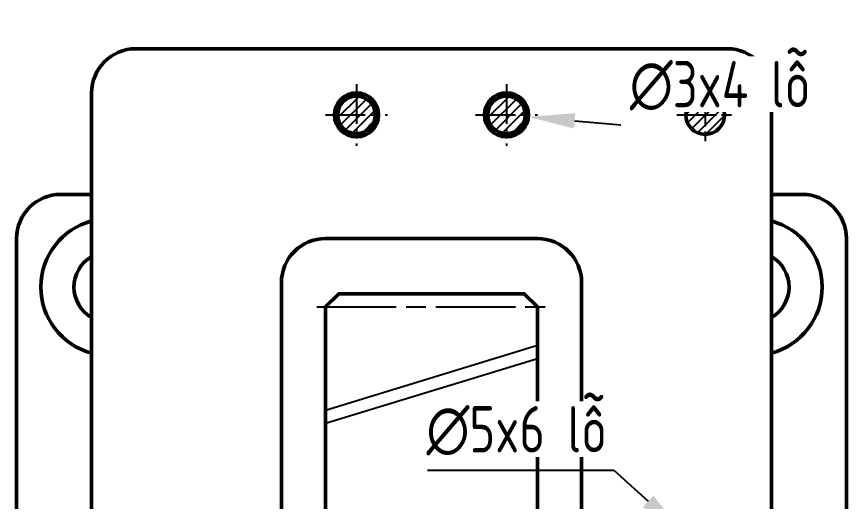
# Model space of a CAD drawing. Header units: millimetres. Extents: x -2161 to -582, y -4625 to -3434.
# Drawn here: x -1862.2 to -1799.5, y -4496.9 to -4460.3 of the extents above; entities that cross this region are included whole.
import ezdxf

# ---------------------------------------------------------------- set-up
doc = ezdxf.new("R2010")
doc.units = ezdxf.units.MM
doc.header["$LTSCALE"] = 0.5
doc.linetypes.add('AM_ISO08W050', pattern=[18, 12, -1.5, 3, -1.5])
doc.linetypes.add('AM_ISO08W050x2', pattern=[9, 6, -0.75, 1.5, -0.75])
for name, color, linetype, lineweight in [('AM_0', 7, 'Continuous', 50), ('AM_4', 3, 'Continuous', 25), ('AM_5', 3, 'Continuous', 25), ('AM_7', 4, 'AM_ISO08W050', 25)]:
    doc.layers.add(name, color=color, linetype=linetype, lineweight=lineweight)
doc.styles.add('TCVN', font='tcvn+7284-2003i.ttf', dxfattribs={"width": 0.8, "height": 3.5})
doc.dimstyles.new('MyTemplate$3', dxfattribs={"dimtxt": 3.5, "dimasz": 3.5, "dimexe": 1.5, "dimexo": 0, "dimtad": 1, "dimtoh": 1, "dimdec": 0, "dimzin": 0, "dimtxsty": 'TCVN', "dimcen": 0, "dimclrd": 3, "dimclre": 3, "dimclrt": 1, "dimadec": 0, "dimazin": 0, "dimtfac": 1, "dimtdec": 0, "dimtofl": 0, "dimtmove": 0, "dimatfit": 3, "dimfxl": 1, "dimtfill": 1, "dimtolj": 1, "dimtzin": 0, "dimarcsym": 0})

# ---------------------------------------------------------------- blocks, each defined once
blk = doc.blocks.new('*D25')
at = {"layer": 'AM_5', "color": 3, "lineweight": -2, "transparency": 16777216}
blk.add_line((-1820.047, -4468.134), (-1816.56, -4468.44), dxfattribs=at)
at = {"layer": 'AM_5', "color": 3, "transparency": 16777216}
blk.add_solid([(-1819.996, -4467.553), (-1820.098, -4468.715), (-1823.533, -4467.827)], dxfattribs=at)
at = {"layer": 'Defpoints', "color": 0, "transparency": 16777216}
for p in [(-1826.854, -4467.535), (-1823.533, -4467.827)]:
    blk.add_point(p, dxfattribs=at)
at = {"layer": 'AM_5', "color": 1, "transparency": 16777216, "insert": (-1809.07, -4465.476), "char_height": 3.5, "attachment_point": 5, "style": 'TCVN', "bg_fill": 3, "box_fill_scale": 1.1, "bg_fill_color": 256, "bg_fill_true_color": 13158600, "bg_fill_transparency": 0}
blk.add_mtext('\\A1;∅3x4 lỗ', dxfattribs=at)
blk = doc.blocks.new('*D26')
at = {"layer": 'AM_5', "color": 3, "lineweight": -2, "transparency": 16777216}
for p, q in [((-1831.154, -4494.499), (-1817.086, -4494.499)), ((-1817.086, -4494.499), (-1814.502, -4496.859))]:
    blk.add_line(p, q, dxfattribs=at)
at = {"layer": 'AM_5', "color": 3, "transparency": 16777216}
blk.add_solid([(-1814.108, -4496.428), (-1814.895, -4497.29), (-1811.917, -4499.219)], dxfattribs=at)
at = {"layer": 'Defpoints', "color": 0, "transparency": 16777216}
for p in [(-1811.917, -4499.219), (-1808.471, -4502.366)]:
    blk.add_point(p, dxfattribs=at)
at = {"layer": 'AM_5', "color": 1, "transparency": 16777216, "insert": (-1824.432, -4491.534), "char_height": 3.5, "attachment_point": 5, "style": 'TCVN', "bg_fill": 3, "box_fill_scale": 1.1, "bg_fill_color": 256, "bg_fill_true_color": 13158600, "bg_fill_transparency": 0}
blk.add_mtext('\\A1;∅5x6 lỗ', dxfattribs=at)

msp = doc.modelspace()

# ---------------------------------------------------------------- hatches: boundary and pattern name
at = {"layer": 'AM_5'}
h = msp.add_hatch(color=256, dxfattribs=at)
edge = h.paths.add_edge_path(flags=0)
edge.add_arc((-1829.196, -4492.294), 0.208, -90, 270)
at = {"layer": 'AM_7'}
h = msp.add_hatch(dxfattribs=at)
h.set_pattern_fill('ANSI31', color=256, scale=0.166667)
h.set_pattern_definition([(45, (-829.42365, -5787.37624), (-0.37417734, 0.37417734), [])])
h.paths.add_polyline_path([(-1808.727, -4467.681), (-1810.194, -4467.681), (-1810.194, -4469.148, 0.414214)])
h.paths.add_polyline_path([(-1810.194, -4469.148), (-1810.194, -4467.681), (-1811.66, -4467.681, 0.414214)])
h.paths.add_polyline_path([(-1810.194, -4467.681), (-1810.194, -4466.215, 0.414214), (-1811.66, -4467.681)])
h.paths.add_polyline_path([(-1808.727, -4467.681, 0.414214), (-1810.194, -4466.215), (-1810.194, -4467.681)])
h.paths.add_polyline_path([(-1850.06, -4610.376), (-1851.527, -4610.376), (-1851.527, -4611.842, 0.414214)])
h.paths.add_polyline_path([(-1851.527, -4611.842), (-1851.527, -4610.376), (-1852.994, -4610.376, 0.414214)])
h.paths.add_polyline_path([(-1851.527, -4610.376), (-1851.527, -4608.909, 0.414214), (-1852.994, -4610.376)])
h.paths.add_polyline_path([(-1850.06, -4610.376, 0.414214), (-1851.527, -4608.909), (-1851.527, -4610.376)])
h = msp.add_hatch(dxfattribs=at)
h.set_pattern_fill('ANSI31', color=256, scale=0.166667)
h.set_pattern_definition([(45, (-840.757, -5644.6818), (-0.37417734, 0.37417734), [])])
h.paths.add_polyline_path([(-1835.11, -4467.681), (-1836.527, -4467.681), (-1836.527, -4469.098, 0.414214)])
h.paths.add_polyline_path([(-1835.11, -4467.681, 0.414214), (-1836.527, -4466.265), (-1836.527, -4467.681)])
h.paths.add_polyline_path([(-1836.527, -4467.681), (-1836.527, -4466.265, 0.414214), (-1837.944, -4467.681)])
h.paths.add_polyline_path([(-1836.894, -4469.05, 0.065543), (-1836.527, -4469.098), (-1836.527, -4467.681), (-1837.944, -4467.681, 0.339454)])

# ---------------------------------------------------------------- linework, layer by layer
at = {"layer": 'AM_0'}
for p, q in [((-1808.527, -4462.681), (-1853.194, -4462.681)), ((-1856.527, -4499.126), (-1856.527, -4466.015)), ((-1805.194, -4466.015), (-1805.194, -4499.126)), ((-1858.86, -4473.681), (-1856.527, -4473.681)), ((-1802.86, -4473.681), (-1805.194, -4473.681)), ((-1862.194, -4500.792), (-1862.194, -4477.015)), ((-1838.86, -4477.015), (-1822.86, -4477.015)), ((-1799.527, -4477.015), (-1799.527, -4500.792)), ((-1842.194, -4481.181), (-1842.194, -4480.348)), ((-1819.527, -4480.348), (-1819.527, -4508.292)), ((-1842.194, -4508.292), (-1842.194, -4481.181)), ((-1842.194, -4495.263), (-1842.194, -4491.263))]:
    msp.add_line(p, q, dxfattribs=at)
msp.add_lwpolyline([(-1822.86, -4510.679), (-1822.86, -4482.181), (-1823.86, -4481.181), (-1837.86, -4481.181), (-1838.86, -4482.181), (-1838.86, -4510.679)], dxfattribs=at)
for centre, radius in [((-1836.527, -4467.681), 1.667), ((-1825.194, -4467.681), 1.667), ((-1810.194, -4467.681), 1.467), ((-1836.527, -4467.681), 1.417)]:
    msp.add_circle(centre, radius, dxfattribs=at)
for centre, radius, start, end in [((-1853.194, -4466.015), 3.333, 90, 180), ((-1808.527, -4466.015), 3.333, 0, 90), ((-1858.86, -4477.015), 3.333, 90, 180), ((-1802.86, -4477.015), 3.333, 0, 90), ((-1838.86, -4480.348), 3.333, 90, 180), ((-1822.86, -4480.348), 3.333, 0, 90), ((-1855.194, -4480.681), 2.667, 120, 240), ((-1806.527, -4480.681), 2.667, 300, 60)]:
    msp.add_arc(centre, radius, start, end, dxfattribs=at)
at = {"layer": 'AM_0', "lineweight": 50}
for centre, start, end in [((-1855.194, -4480.681), 104.95525, 255.04475), ((-1806.527, -4480.681), 284.95525, 75.04475)]:
    msp.add_arc(centre, 5.167, start, end, dxfattribs=at)
at = {"layer": 'AM_4'}
for p, q in [((-1822.86, -4485.098), (-1838.86, -4489.99)), ((-1822.86, -4486.098), (-1838.86, -4490.99))]:
    msp.add_line(p, q, dxfattribs=at)
at = {"layer": 'AM_5'}
msp.add_line((-1828.992, -4492.25), (-1828.055, -4492.049), dxfattribs=at)
at = {"layer": 'AM_7', "linetype": 'AM_ISO08W050x2'}
for p, q in [((-1836.527, -4465.348), (-1836.527, -4470.015)), ((-1825.194, -4465.348), (-1825.194, -4470.015)), ((-1810.194, -4465.548), (-1810.194, -4469.815)), ((-1838.86, -4467.681), (-1834.194, -4467.681)), ((-1827.527, -4467.681), (-1822.86, -4467.681)), ((-1812.327, -4467.681), (-1808.06, -4467.681))]:
    msp.add_line(p, q, dxfattribs=at)
at = {"layer": 'AM_7'}
msp.add_line((-1839.527, -4482.181), (-1822.194, -4482.181), dxfattribs=at)

# ---------------------------------------------------------------- next in the draw order: dimensions: what is measured, and where the dimension line sits
at = {"layer": 'AM_5'}
for p1, p2, override, picture, middle in [((-1826.854, -4467.535), (-1823.533, -4467.827), {"dimpost": 'x4 lỗ', "dimatfit": 2}, '*D25', (-1809.07, -4465.476)), ((-1808.471, -4502.366), (-1811.917, -4499.219), {"dimpost": 'x6 lỗ'}, '*D26', (-1824.432, -4491.534))]:
    dim = msp.add_diameter_dim_2p(p1=p1, p2=p2, dimstyle='MyTemplate$3', override=override, dxfattribs=at)
    dim.commit()
    dim.dimension.update_dxf_attribs({"geometry": picture, "text_midpoint": middle})

# ---------------------------------------------------------------- next in the draw order: hatches: boundary and pattern name
at = {"layer": 'AM_7'}
h = msp.add_hatch(dxfattribs=at)
h.set_pattern_fill('ANSI31', color=256, scale=0.166667)
h.set_pattern_definition([(45, (-829.42365, -5644.6818), (-0.37417734, 0.37417734), [])])
h.paths.add_polyline_path([(-1823.777, -4467.681), (-1825.194, -4467.681), (-1825.194, -4469.098, 0.414214)])
h.paths.add_polyline_path([(-1823.777, -4467.681, 0.414214), (-1825.194, -4466.265), (-1825.194, -4467.681)])
h.paths.add_polyline_path([(-1825.194, -4467.681), (-1825.194, -4466.265, 0.414214), (-1826.61, -4467.681)])
h.paths.add_polyline_path([(-1825.56, -4469.05, 0.065543), (-1825.194, -4469.098), (-1825.194, -4467.681), (-1826.61, -4467.681, 0.339454)])

# ---------------------------------------------------------------- next in the draw order: linework, layer by layer
at = {"layer": 'AM_0'}
msp.add_circle((-1825.194, -4467.681), 1.417, dxfattribs=at)

doc.saveas('drawing.dxf')
